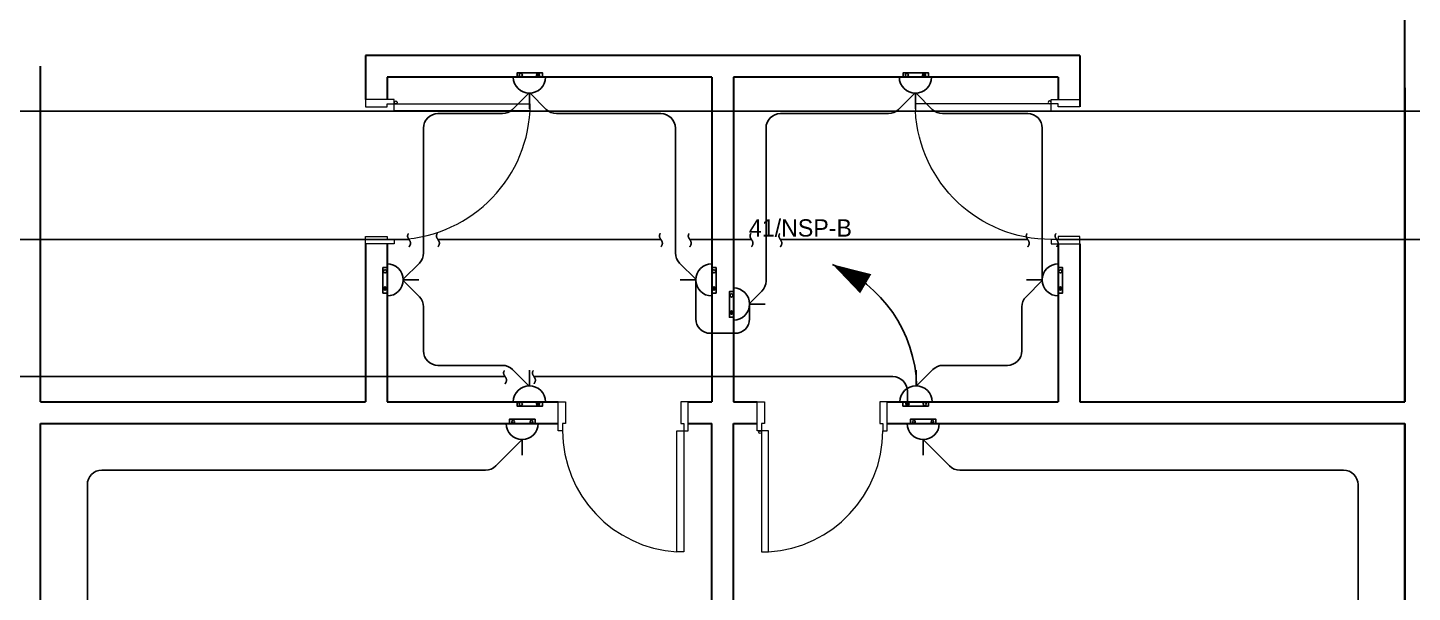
# Model space of a CAD drawing. Extents: x -1451 to 148, y -12854 to 856.
# Drawn here: x 74.99 to 84.58, y 373.76 to 377.67 of the extents above; entities that cross this region are included whole.
import ezdxf
from ezdxf.enums import TextEntityAlignment as Align

# ---------------------------------------------------------------- set-up
doc = ezdxf.new("R2010")
doc.units = 0
doc.header["$LTSCALE"] = 0.15
doc.linetypes.add('HIDDEN', pattern=[0.375, 0.25, -0.125])
doc.layers.get('0').update_dxf_attribs({"color": 252})
for name, color, linetype in [('0 BDH', 252, 'Continuous'), ('0 NORMAL WIRING', 252, 'Continuous'), ('0 sockets', 252, 'Continuous'), ('0 WIRING 3', 4, 'Continuous'), ('AUTOINCR', 7, 'Continuous'), ('bound', 252, 'Continuous'), ('E-SOCK', 2, 'Continuous'), ('TEXT', 3, 'Continuous'), ('WIRING', 4, 'Continuous')]:
    doc.layers.add(name, color=color, linetype=linetype)
doc.layers.add('DOOR', color=252, linetype='Continuous', lineweight=20)
doc.layers.add('wall', color=252, linetype='Continuous', lineweight=30)

# ---------------------------------------------------------------- blocks, each defined once
blk = doc.blocks.new('D100')
at = {"layer": 'DOOR'}
for points in [[(0.03, 0.2), (0.03, 1.14), (0.0785, 1.14), (0.0785, 0.2)], [(0.03, 0.2), (0, 0.2), (0, 0), (0.05, 0), (0.05, 0.15), (0.03, 0.15)], [(0.97, 0.2), (1, 0.2), (1, 0), (0.95, 0), (0.95, 0.15), (0.97, 0.15)]]:
    blk.add_lwpolyline(points, close=True, dxfattribs=at)
blk.add_circle((0.02, 0.21), 0.01, dxfattribs=at)
blk.add_arc((0.0286, 0.2), 0.9414, 0.00288, 86.9663, dxfattribs=at)
blk = doc.blocks.new('ARCH')
at = {"layer": 'bound', "color": 2}
blk.add_lwpolyline([(91.9019, 377.3479), (94.4258, 377.3479), (94.4258, 312.7217), (-14.9939, 312.7217), (-14.9939, 377.0896), (94.6391, 377.0896)], dxfattribs=at)
at = {"layer": 'DOOR'}
for points in [[(78.6908, 374.875), (78.6608, 374.875), (78.6608, 375.075), (78.7108, 375.075), (78.7108, 374.925), (78.6908, 374.925)], [(79.5308, 374.875), (79.5608, 374.875), (79.5608, 375.075), (79.5108, 375.075), (79.5108, 374.925), (79.5308, 374.925)], [(80.0692, 374.875), (80.0392, 374.875), (80.0392, 375.075), (80.0892, 375.075), (80.0892, 374.925), (80.0692, 374.925)], [(80.9092, 374.875), (80.9392, 374.875), (80.9392, 375.075), (80.8892, 375.075), (80.8892, 374.925), (80.9092, 374.925)], [(79.5308, 374.875), (79.5308, 374.035), (79.4825, 374.035), (79.4825, 374.875)], [(80.0692, 374.875), (80.0692, 374.035), (80.1175, 374.035), (80.1175, 374.875)]]:
    blk.add_lwpolyline(points, close=True, dxfattribs=at)
blk.add_circle((80.0592, 374.865), 0.01, dxfattribs=at)
for centre, start, end in [((79.5357, 374.8783), 180.22177, 266.38894), ((80.0643, 374.8783), 273.61106, 359.77823)]:
    blk.add_arc(centre, 0.8449, start, end, dxfattribs=at)
at = {"layer": 'wall'}
for p, q in [((84.525, 375.075), (84.525, 379.125)), ((82.275, 377.475), (77.325, 377.475)), ((77.325, 377.475), (77.325, 377.17)), ((82.275, 377.475), (82.275, 377.12)), ((75.075, 375.075), (75.075, 377.4)), ((79.725, 377.325), (77.475, 377.325)), ((77.475, 377.325), (77.475, 377.17)), ((79.725, 377.325), (79.725, 375.075)), ((79.875, 377.325), (79.875, 375.075)), ((82.125, 377.325), (79.875, 377.325)), ((82.125, 377.325), (82.125, 377.17)), ((84.525, 377.25), (84.525, 375.075)), ((77.325, 376.17), (77.325, 375.075)), ((77.475, 376.17), (77.475, 375.075)), ((82.125, 376.17), (82.125, 375.075)), ((82.275, 376.17), (82.275, 375.075)), ((75.075, 375.075), (77.325, 375.075)), ((77.475, 375.075), (78.6608, 375.075)), ((79.5608, 375.075), (79.725, 375.075)), ((79.875, 375.075), (80.0392, 375.075)), ((80.9392, 375.075), (82.125, 375.075)), ((82.275, 375.075), (84.525, 375.075)), ((75.075, 374.925), (78.6608, 374.925)), ((75.075, 367.875), (75.075, 374.925)), ((79.5608, 374.925), (79.725, 374.925)), ((79.725, 372.675), (79.725, 374.925)), ((79.875, 372.675), (79.875, 374.925)), ((79.875, 374.925), (80.0392, 374.925)), ((80.9392, 374.925), (84.525, 374.925)), ((84.525, 374.925), (84.525, 367.875)), ((84.525, 367.725), (84.525, 374.925))]:
    blk.add_line(p, q, dxfattribs=at)
at = {"layer": 'wall', "rotation": 270}
blk.add_blockref('D100', (77.325, 377.17), dxfattribs=at)
at = {"layer": 'wall', "xscale": -1, "rotation": 90}
blk.add_blockref('D100', (82.275, 377.17), dxfattribs=at)
blk = doc.blocks.new('*U293')
at = {"linetype": 'ByBlock'}
h = blk.add_hatch(dxfattribs=at)
h.set_pattern_fill('ANGLE', color=2)
h.set_pattern_definition([(0, (-301.6926, 2.516), (0, 6.985), [5.08, -1.905]), (90, (-301.6926, 2.516), (-6.985, 4e-16), [5.08, -1.905])])
h.paths.add_polyline_path([(87, -25, 1), (127, -25, 1)])
at = {"color": 6, "linetype": 'ByBlock'}
blk.add_lwpolyline([(-154, 0), (164, 0), (164, -52), (-154, -52)], close=True, dxfattribs=at)
for centre in [(-107, -25), (107, -25)]:
    blk.add_circle(centre, 20.1, dxfattribs=at)
at = {"layer": 'E-SOCK'}
for p, q in [((0, 200), (0, 395)), ((-300, 0), (300, 0))]:
    blk.add_line(p, q, dxfattribs=at)
blk.add_arc((0, 0), 200, 0, 180, dxfattribs=at)
blk = doc.blocks.new('s')
at = {"layer": '0 BDH', "linetype": 'ByBlock'}
h = blk.add_hatch(dxfattribs=at)
h.set_pattern_fill('ANGLE', color=2)
h.set_pattern_definition([(0, (-147.759, -393.318), (0, 6.985), [5.08, -1.905]), (90, (-147.759, -393.318), (-6.985, 4e-16), [5.08, -1.905])])
h.paths.add_polyline_path([(0.0729, 0.0022, 1), (0.0545, 0.0022, 1)])
at = {"layer": '0 BDH', "color": 6, "linetype": 'ByBlock'}
blk.add_lwpolyline([(-0.0887, 0.015), (0.0887, 0.015), (0.0887, -0.015), (-0.0887, -0.015)], close=True, dxfattribs=at)
for centre in [(-0.0637, 0.0022), (0.0637, 0.0022)]:
    blk.add_circle(centre, 0.00918, dxfattribs=at)
blk = doc.blocks.new('WATHERPROOF SOCKER S.PH')
at = {"layer": 'E-SOCK', "color": 6}
for p, q in [((0, 0.1114), (0, 0.2201)), ((-0.1671, 0), (0.1671, 0))]:
    blk.add_line(p, q, dxfattribs=at)
blk.add_arc((0, 0), 0.1114, 0, 180, dxfattribs=at)
at = {"layer": '0 BDH', "color": 6, "linetype": 'ByBlock'}
blk.add_blockref('s', (-0.0007, -0.0144), dxfattribs=at)
blk = doc.blocks.new('*U64')
at = {"transparency": 33554687}
blk.add_line((-558.4, 70.7), (-626.2, 129.6), dxfattribs=at)
blk.add_lwpolyline([(-626.2, 129.6, 0, 96, 0), (-492.9, 30.1, 96, 96, 0)], format="xyseb", dxfattribs=at)
at = {"ltscale": 0.2, "transparency": 33554687}
blk.add_arc((-214.3, 542.2), 583, 225.05092, 291.56782, dxfattribs=at)
blk = doc.blocks.new('N')
at = {"layer": 'TEXT', "transparency": 33554687, "xscale": -0.0016, "yscale": 0.0016, "zscale": 0.0016, "rotation": 68.01807446485657}
blk.add_blockref('*U64', (0, 0), dxfattribs=at)
blk = doc.blocks.new('endtick', base_point=(-3267.27, -69559.4))
at = {"layer": 'WIRING', "color": 2, "linetype": 'HIDDEN'}
blk.add_spline([(-3267.27, -69509.4), (-3276.985, -69534.4), (-3267.27, -69559.4), (-3256.425, -69584.4), (-3267.27, -69609.4)], degree=3, dxfattribs=at)

msp = doc.modelspace()

# ---------------------------------------------------------------- linework, layer by layer
at = {"layer": '0 NORMAL WIRING', "color": 3}
for points in [[(77.5863, 375.9242), (77.6984, 376.0364, 0.198912), (77.7277, 376.1071), (77.7277, 376.9723, -0.414214), (77.8277, 377.0723), (78.2737, 377.0723, 0.198912), (78.3444, 377.1015), (78.4565, 377.2137)], [(78.4658, 377.2137), (78.5779, 377.1016, 0.198912), (78.6486, 377.0723), (79.3723, 377.0723, -0.414214), (79.4723, 376.9723), (79.4723, 376.1071, 0.198912), (79.5015, 376.0364), (79.6137, 375.9242)], [(79.9863, 375.7571), (80.0707, 375.8415, 0.198912), (80.1, 375.9122), (80.1, 376.9723, -0.414214), (80.2, 377.0723), (80.9479, 377.0723, 0.198912), (81.0186, 377.1015), (81.1307, 377.2137)], [(81.14, 377.2137), (81.2521, 377.1016, 0.198912), (81.3228, 377.0723), (81.9137, 377.0723, -0.414214), (82.0137, 376.9723), (82.0137, 375.9242)], [(78.4565, 375.1863), (78.3444, 375.2984, 0.198912), (78.2737, 375.3277), (77.8277, 375.3277, -0.414214), (77.7277, 375.4277), (77.7277, 375.7322, 0.198912), (77.6984, 375.8029), (77.5863, 375.915)], [(79.6137, 375.915), (79.6137, 375.65, 0.414214), (79.7137, 375.55), (79.8863, 375.55, 0.414214), (79.9863, 375.65), (79.9863, 375.7479)], [(81.1435, 375.1863), (81.2556, 375.2984, -0.198912), (81.3263, 375.3277), (81.7723, 375.3277, 0.414214), (81.8723, 375.4277), (81.8723, 375.7322, -0.198912), (81.9016, 375.8029), (82.0137, 375.915)], [(78.4108, 374.8136), (78.2279, 374.6308, -0.198912), (78.1572, 374.6015), (75.4985, 374.6015, 0.414214), (75.3985, 374.5015), (75.3985, 372.4545, -0.198912), (75.3692, 372.3837), (75.1864, 372.2009)], [(81.1892, 374.8136), (81.3721, 374.6308, 0.198912), (81.4428, 374.6015), (84.1015, 374.6015, -0.414214), (84.2015, 374.5015), (84.2015, 372.4545, 0.198912), (84.2308, 372.3837), (84.4136, 372.2009)]]:
    msp.add_lwpolyline(points, format="xyb", dxfattribs=at)
at = {"layer": '0 sockets', "color": 3}
msp.add_lwpolyline([(79.725, 377.0896), (79.875, 377.0896)], dxfattribs=at)
at = {"layer": '0 sockets', "color": 1, "linetype": 'ByBlock'}
for points in [[(77.6277, 376.199), (63.2366, 376.199)], [(79.3723, 376.199), (77.8277, 376.199)], [(80, 376.199), (79.5723, 376.199)], [(81.9137, 376.199), (80.2, 376.199)]]:
    msp.add_lwpolyline(points, dxfattribs=at)
for points in [[(84.6604, 374.9143), (84.725, 374.9143, 0.414214), (84.825, 375.0143), (84.825, 376.099, 0.414214), (84.725, 376.199), (82.1137, 376.199)], [(78.2928, 375.25), (63.4366, 375.25, 0.414214), (63.3366, 375.15), (63.3366, 375.068)], [(81.0794, 375.0613), (81.0794, 375.15, 0.414214), (80.9794, 375.25), (78.4928, 375.25)]]:
    msp.add_lwpolyline(points, format="xyb", dxfattribs=at)

# ---------------------------------------------------------------- block references
at = {"layer": '0 BDH', "color": 6, "linetype": 'ByBlock'}
for p, rotation in [((81.1435, 375.1863), 44.99999999999636), ((84.6375, 374.9321), 284.8124283220685)]:
    msp.add_blockref('N', p, dxfattribs=dict(at, rotation=rotation))
at = {"layer": '0 sockets', "color": 3}
msp.add_blockref('ARCH', (0, 0), dxfattribs=at)
at = {"layer": '0 sockets', "color": 3, "yscale": 0.0005570000000000001, "zscale": 0.0005570000000000001}
for p, xscale, rotation in [((78.4608, 377.325), -0.0005570000000000001, 180), ((81.135, 377.325), -0.0005570000000000001, 180), ((77.475, 375.92), 0.0005570000000000001, 270), ((79.725, 375.92), -0.0005570000000000001, 90), ((82.125, 375.92), -0.0005570000000000001, 90), ((79.875, 375.7529), 0.0005570000000000001, 270)]:
    msp.add_blockref('*U293', p, dxfattribs=dict(at, xscale=xscale, rotation=rotation))
for p, xscale in [((78.4608, 375.075), 0.0005570000000000001), ((81.1392, 375.075), -0.0005570000000000001)]:
    msp.add_blockref('*U293', p, dxfattribs=dict(at, xscale=xscale))
at = {"layer": '0 sockets', "color": 3, "rotation": 180}
msp.add_blockref('WATHERPROOF SOCKER S.PH', (78.4108, 374.925), dxfattribs=at)
at = {"layer": '0 sockets', "color": 3, "xscale": -1, "zscale": -1, "rotation": 180}
msp.add_blockref('WATHERPROOF SOCKER S.PH', (81.1892, 374.925), dxfattribs=at)
at = {"layer": '0 WIRING 3', "color": 6, "linetype": 'ByBlock', "xscale": 0.001, "yscale": 0.001, "zscale": 0.001}
for p, rotation in [((77.6277, 376.199), 180), ((77.8277, 376.199), 180), ((79.3723, 376.199), 180), ((79.5723, 376.199), 180), ((80, 376.199), 180), ((80.2, 376.199), 180), ((81.9137, 376.199), 180), ((82.1137, 376.199), 180), ((78.2928, 375.25), 179.9999999999998), ((78.4928, 375.25), 180)]:
    msp.add_blockref('endtick', p, dxfattribs=dict(at, rotation=rotation))

# ---------------------------------------------------------------- texts
at = {"layer": 'AUTOINCR', "color": 1, "linetype": 'ByBlock'}
msp.add_text('41/NSP-B', height=0.12, dxfattribs=at).set_placement((79.9816, 376.184), align=Align.BOTTOM_LEFT)

doc.saveas('drawing.dxf')
